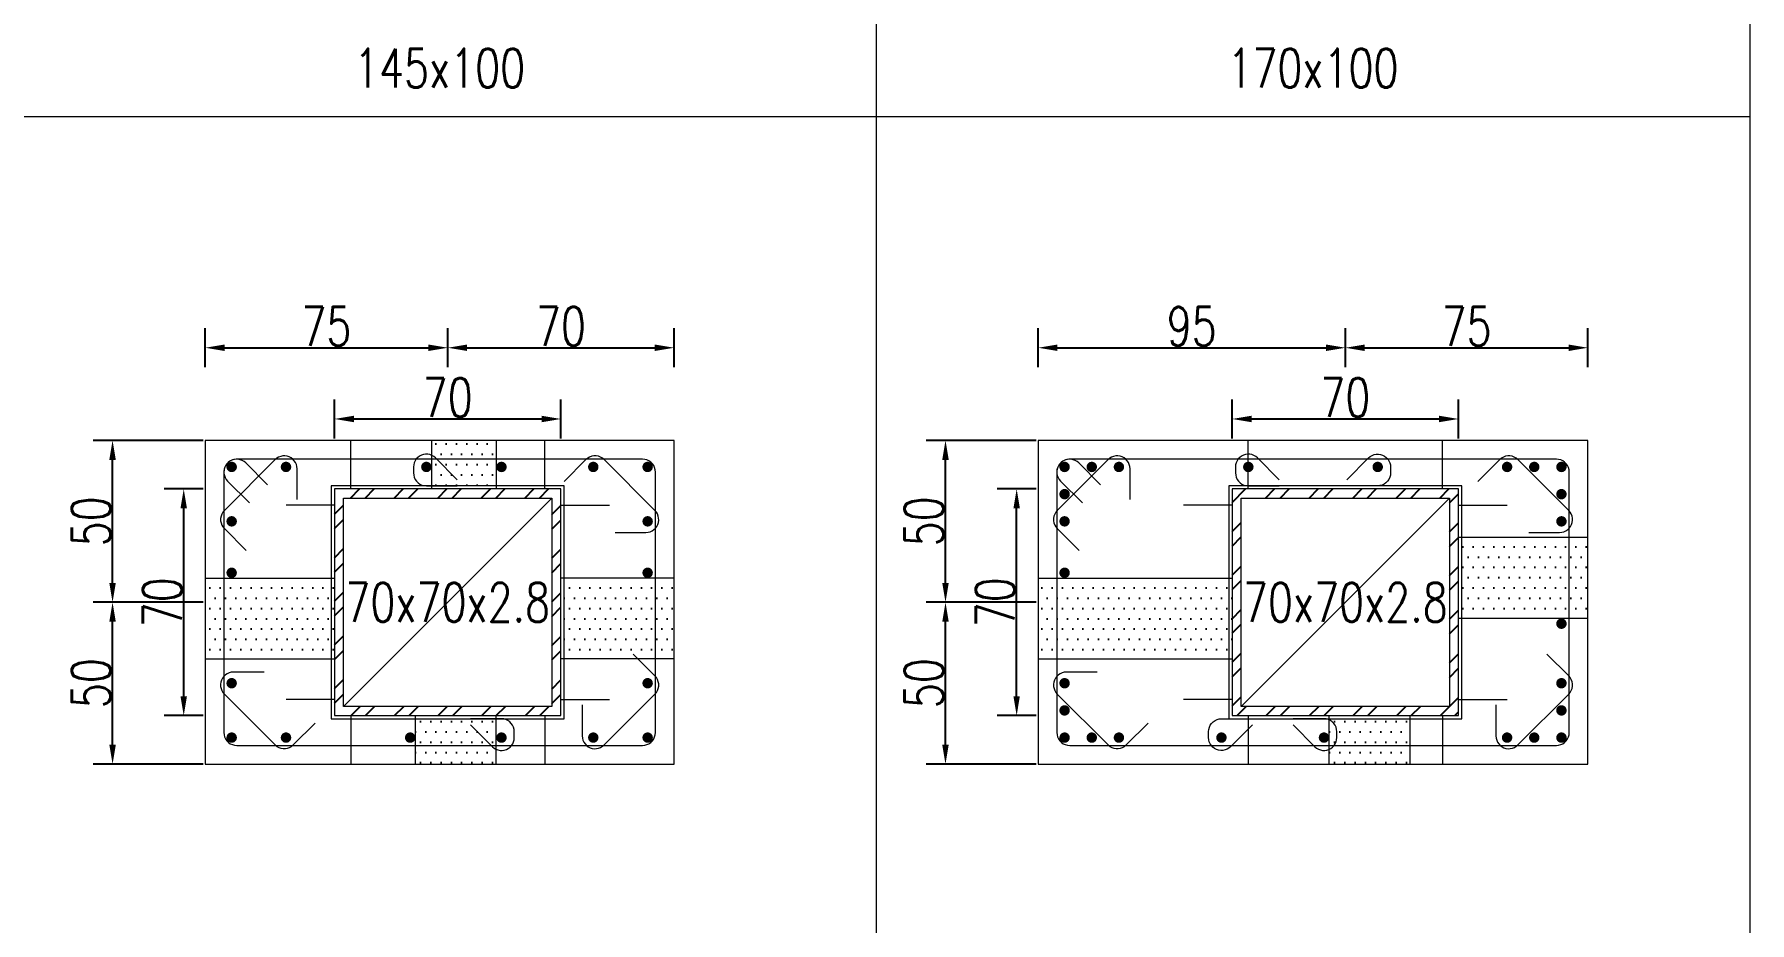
# Model space of a CAD drawing. Header units: millimetres. Extents: x 0 to 3905, y 0 to 8880.
# Drawn here: x 3375 to 3905, y 957 to 1231 of the extents above; entities that cross this region are included whole.
import ezdxf
from ezdxf.enums import TextEntityAlignment as Align

# ---------------------------------------------------------------- set-up
doc = ezdxf.new("R2010")
doc.units = ezdxf.units.MM
doc.layers.get('DEFPOINTS').update_dxf_attribs({"color": 3})
for name, color, linetype in [('Hatch線', 6, 'Continuous'), ('TC-鋼粱', 132, 'Continuous'), ('主筋斷面', 2, 'Continuous'), ('文字-斷面尺寸', 7, 'Continuous'), ('文字-輔助字', 7, 'Continuous'), ('柱斷面線', 4, 'Continuous'), ('標註字', 4, 'Continuous'), ('箍筋線', 1, 'Continuous'), ('網格線', 7, 'Continuous'), ('鋼柱', 11, 'Continuous')]:
    doc.layers.add(name, color=color, linetype=linetype)
doc.styles.add('note', font='txt.shx', dxfattribs={"width": 0.75, "height": 12})
doc.styles.add('txt', font='txt.shx', dxfattribs={"height": 0.2, "bigfont": 'chineset.shx'})
doc.dimstyles.new('RCAD_DIM', dxfattribs={"dimtxt": 12, "dimasz": 6, "dimexe": 6, "dimexo": 0.625, "dimtad": 1, "dimdec": 0, "dimdsep": 46, "dimtxsty": 'note', "dimcen": 2.5, "dimclrd": 256, "dimclre": 256, "dimclrt": 256, "dimadec": 0, "dimazin": 0, "dimtfac": 1, "dimtmove": 0, "dimatfit": 3, "dimfxl": 0, "dimtolj": 1, "dimarcsym": 0})

# ---------------------------------------------------------------- blocks, each defined once
blk = doc.blocks.new('*D1878')
at = {"layer": 'DEFPOINTS', "color": 0}
for p in [(3537.5, 1112.62), (3467.5, 1106), (3537.5, 1106)]:
    blk.add_point(p, dxfattribs=at)
at = {"layer": '標註字', "lineweight": -2}
for p, q in [((3467.5, 1106.62), (3467.5, 1118.62)), ((3537.5, 1106.62), (3537.5, 1118.62)), ((3473.5, 1112.62), (3531.5, 1112.62))]:
    blk.add_line(p, q, dxfattribs=at)
at = {"layer": '標註字'}
for points in [[(3473.5, 1113.62), (3473.5, 1111.62), (3467.5, 1112.62)], [(3531.5, 1111.62), (3531.5, 1113.62), (3537.5, 1112.62)]]:
    blk.add_solid(points, dxfattribs=at)
at = {"layer": '標註字', "insert": (3502.5, 1119.25), "char_height": 12, "attachment_point": 5, "style": 'note'}
blk.add_mtext('\\A1;70', dxfattribs=at)
blk = doc.blocks.new('*D1879')
at = {"layer": 'DEFPOINTS', "color": 0}
for p in [(3420.88, 1091), (3427.5, 1091), (3427.5, 1021)]:
    blk.add_point(p, dxfattribs=at)
at = {"layer": '標註字', "lineweight": -2}
for p, q in [((3426.88, 1091), (3414.88, 1091)), ((3420.88, 1027), (3420.88, 1085)), ((3426.88, 1021), (3414.88, 1021))]:
    blk.add_line(p, q, dxfattribs=at)
at = {"layer": '標註字'}
for points in [[(3421.88, 1085), (3419.88, 1085), (3420.88, 1091)], [(3419.88, 1027), (3421.88, 1027), (3420.88, 1021)]]:
    blk.add_solid(points, dxfattribs=at)
at = {"layer": '標註字', "insert": (3414.25, 1056), "char_height": 12, "attachment_point": 5, "rotation": 90, "style": 'note'}
blk.add_mtext('\\A1;70', dxfattribs=at)
blk = doc.blocks.new('*D1880')
at = {"layer": 'DEFPOINTS', "color": 0}
for p in [(3502.5, 1134.62), (3427.5, 1128), (3502.5, 1128)]:
    blk.add_point(p, dxfattribs=at)
at = {"layer": '標註字', "lineweight": -2}
for p, q in [((3427.5, 1128.62), (3427.5, 1140.62)), ((3502.5, 1128.62), (3502.5, 1140.62)), ((3433.5, 1134.62), (3496.5, 1134.62))]:
    blk.add_line(p, q, dxfattribs=at)
at = {"layer": '標註字'}
for points in [[(3433.5, 1135.62), (3433.5, 1133.62), (3427.5, 1134.62)], [(3496.5, 1133.62), (3496.5, 1135.62), (3502.5, 1134.62)]]:
    blk.add_solid(points, dxfattribs=at)
at = {"layer": '標註字', "insert": (3465, 1141.25), "char_height": 12, "attachment_point": 5, "style": 'note'}
blk.add_mtext('\\A1;75', dxfattribs=at)
blk = doc.blocks.new('*D1881')
at = {"layer": 'DEFPOINTS', "color": 0}
for p in [(3572.5, 1134.62), (3502.5, 1128), (3572.5, 1128)]:
    blk.add_point(p, dxfattribs=at)
at = {"layer": '標註字', "lineweight": -2}
for p, q in [((3502.5, 1128.62), (3502.5, 1140.62)), ((3572.5, 1128.62), (3572.5, 1140.62)), ((3508.5, 1134.62), (3566.5, 1134.62))]:
    blk.add_line(p, q, dxfattribs=at)
at = {"layer": '標註字'}
for points in [[(3508.5, 1135.62), (3508.5, 1133.62), (3502.5, 1134.62)], [(3566.5, 1133.62), (3566.5, 1135.62), (3572.5, 1134.62)]]:
    blk.add_solid(points, dxfattribs=at)
at = {"layer": '標註字', "insert": (3537.5, 1141.25), "char_height": 12, "attachment_point": 5, "style": 'note'}
blk.add_mtext('\\A1;70', dxfattribs=at)
blk = doc.blocks.new('*D1882')
at = {"layer": 'DEFPOINTS', "color": 0}
for p in [(3398.88, 1056), (3427.5, 1056), (3427.5, 1006)]:
    blk.add_point(p, dxfattribs=at)
at = {"layer": '標註字', "lineweight": -2}
for p, q in [((3426.88, 1056), (3392.88, 1056)), ((3398.88, 1012), (3398.88, 1050)), ((3426.88, 1006), (3392.88, 1006))]:
    blk.add_line(p, q, dxfattribs=at)
at = {"layer": '標註字'}
for points in [[(3399.88, 1050), (3397.88, 1050), (3398.88, 1056)], [(3397.88, 1012), (3399.88, 1012), (3398.88, 1006)]]:
    blk.add_solid(points, dxfattribs=at)
at = {"layer": '標註字', "insert": (3392.25, 1031), "char_height": 12, "attachment_point": 5, "rotation": 90, "style": 'note'}
blk.add_mtext('\\A1;50', dxfattribs=at)
blk = doc.blocks.new('*D1883')
at = {"layer": 'DEFPOINTS', "color": 0}
for p in [(3398.88, 1106), (3427.5, 1106), (3427.5, 1056)]:
    blk.add_point(p, dxfattribs=at)
at = {"layer": '標註字', "lineweight": -2}
for p, q in [((3426.88, 1106), (3392.88, 1106)), ((3398.88, 1062), (3398.88, 1100)), ((3426.88, 1056), (3392.88, 1056))]:
    blk.add_line(p, q, dxfattribs=at)
at = {"layer": '標註字'}
for points in [[(3399.88, 1100), (3397.88, 1100), (3398.88, 1106)], [(3397.88, 1062), (3399.88, 1062), (3398.88, 1056)]]:
    blk.add_solid(points, dxfattribs=at)
at = {"layer": '標註字', "insert": (3392.25, 1081), "char_height": 12, "attachment_point": 5, "rotation": 90, "style": 'note'}
blk.add_mtext('\\A1;50', dxfattribs=at)
blk = doc.blocks.new('Circle_Filled')
at = {"const_width": 0.5}
blk.add_lwpolyline([(-0.25, 0, 1), (0.25, 0, 1)], format="xyb", close=True, dxfattribs=at)
blk = doc.blocks.new('*D2010')
at = {"layer": 'DEFPOINTS', "color": 0}
for p in [(3815, 1112.62), (3745, 1106), (3815, 1106)]:
    blk.add_point(p, dxfattribs=at)
at = {"layer": '標註字', "lineweight": -2}
for p, q in [((3745, 1106.62), (3745, 1118.62)), ((3815, 1106.62), (3815, 1118.62)), ((3751, 1112.62), (3809, 1112.62))]:
    blk.add_line(p, q, dxfattribs=at)
at = {"layer": '標註字'}
for points in [[(3751, 1113.62), (3751, 1111.62), (3745, 1112.62)], [(3809, 1111.62), (3809, 1113.62), (3815, 1112.62)]]:
    blk.add_solid(points, dxfattribs=at)
at = {"layer": '標註字', "insert": (3780, 1119.25), "char_height": 12, "attachment_point": 5, "style": 'note'}
blk.add_mtext('\\A1;70', dxfattribs=at)
blk = doc.blocks.new('*D2011')
at = {"layer": 'DEFPOINTS', "color": 0}
for p in [(3678.38, 1091), (3685, 1091), (3685, 1021)]:
    blk.add_point(p, dxfattribs=at)
at = {"layer": '標註字', "lineweight": -2}
for p, q in [((3684.38, 1091), (3672.38, 1091)), ((3678.38, 1027), (3678.38, 1085)), ((3684.38, 1021), (3672.38, 1021))]:
    blk.add_line(p, q, dxfattribs=at)
at = {"layer": '標註字'}
for points in [[(3679.38, 1085), (3677.38, 1085), (3678.38, 1091)], [(3677.38, 1027), (3679.38, 1027), (3678.38, 1021)]]:
    blk.add_solid(points, dxfattribs=at)
at = {"layer": '標註字', "insert": (3671.75, 1056), "char_height": 12, "attachment_point": 5, "rotation": 90, "style": 'note'}
blk.add_mtext('\\A1;70', dxfattribs=at)
blk = doc.blocks.new('*D2012')
at = {"layer": 'DEFPOINTS', "color": 0}
for p in [(3780, 1134.62), (3685, 1128), (3780, 1128)]:
    blk.add_point(p, dxfattribs=at)
at = {"layer": '標註字', "lineweight": -2}
for p, q in [((3685, 1128.62), (3685, 1140.62)), ((3780, 1128.62), (3780, 1140.62)), ((3691, 1134.62), (3774, 1134.62))]:
    blk.add_line(p, q, dxfattribs=at)
at = {"layer": '標註字'}
for points in [[(3691, 1135.62), (3691, 1133.62), (3685, 1134.62)], [(3774, 1133.62), (3774, 1135.62), (3780, 1134.62)]]:
    blk.add_solid(points, dxfattribs=at)
at = {"layer": '標註字', "insert": (3732.5, 1141.25), "char_height": 12, "attachment_point": 5, "style": 'note'}
blk.add_mtext('\\A1;95', dxfattribs=at)
blk = doc.blocks.new('*D2013')
at = {"layer": 'DEFPOINTS', "color": 0}
for p in [(3855, 1134.62), (3780, 1128), (3855, 1128)]:
    blk.add_point(p, dxfattribs=at)
at = {"layer": '標註字', "lineweight": -2}
for p, q in [((3780, 1128.62), (3780, 1140.62)), ((3855, 1128.62), (3855, 1140.62)), ((3786, 1134.62), (3849, 1134.62))]:
    blk.add_line(p, q, dxfattribs=at)
at = {"layer": '標註字'}
for points in [[(3786, 1135.62), (3786, 1133.62), (3780, 1134.62)], [(3849, 1133.62), (3849, 1135.62), (3855, 1134.62)]]:
    blk.add_solid(points, dxfattribs=at)
at = {"layer": '標註字', "insert": (3817.5, 1141.25), "char_height": 12, "attachment_point": 5, "style": 'note'}
blk.add_mtext('\\A1;75', dxfattribs=at)
blk = doc.blocks.new('*D2014')
at = {"layer": 'DEFPOINTS', "color": 0}
for p in [(3656.38, 1056), (3685, 1056), (3685, 1006)]:
    blk.add_point(p, dxfattribs=at)
at = {"layer": '標註字', "lineweight": -2}
for p, q in [((3684.38, 1056), (3650.38, 1056)), ((3656.38, 1012), (3656.38, 1050)), ((3684.38, 1006), (3650.38, 1006))]:
    blk.add_line(p, q, dxfattribs=at)
at = {"layer": '標註字'}
for points in [[(3657.38, 1050), (3655.38, 1050), (3656.38, 1056)], [(3655.38, 1012), (3657.38, 1012), (3656.38, 1006)]]:
    blk.add_solid(points, dxfattribs=at)
at = {"layer": '標註字', "insert": (3649.75, 1031), "char_height": 12, "attachment_point": 5, "rotation": 90, "style": 'note'}
blk.add_mtext('\\A1;50', dxfattribs=at)
blk = doc.blocks.new('*D2015')
at = {"layer": 'DEFPOINTS', "color": 0}
for p in [(3656.38, 1106), (3685, 1106), (3685, 1056)]:
    blk.add_point(p, dxfattribs=at)
at = {"layer": '標註字', "lineweight": -2}
for p, q in [((3684.38, 1106), (3650.38, 1106)), ((3656.38, 1062), (3656.38, 1100)), ((3684.38, 1056), (3650.38, 1056))]:
    blk.add_line(p, q, dxfattribs=at)
at = {"layer": '標註字'}
for points in [[(3657.38, 1100), (3655.38, 1100), (3656.38, 1106)], [(3655.38, 1062), (3657.38, 1062), (3656.38, 1056)]]:
    blk.add_solid(points, dxfattribs=at)
at = {"layer": '標註字', "insert": (3649.75, 1081), "char_height": 12, "attachment_point": 5, "rotation": 90, "style": 'note'}
blk.add_mtext('\\A1;50', dxfattribs=at)

msp = doc.modelspace()

# ---------------------------------------------------------------- hatches: boundary and pattern name
at = {"layer": 'Hatch線'}
h = msp.add_hatch(dxfattribs=at)
h.set_pattern_fill('ANSI32', color=256, style=0)
h.paths.add_polyline_path([(3467.5, 1021), (3537.5, 1021), (3537.5, 1091), (3467.5, 1091)], flags=17)
h.paths.add_polyline_path([(3470.3, 1023.8), (3470.3, 1088.2), (3534.7, 1088.2), (3534.7, 1023.8)])
h = msp.add_hatch(dxfattribs=at)
h.set_pattern_fill('ANSI32', color=256, style=0)
h.paths.add_polyline_path([(3745, 1021), (3815, 1021), (3815, 1091), (3745, 1091)], flags=17)
h.paths.add_polyline_path([(3747.8, 1023.8), (3747.8, 1088.2), (3812.2, 1088.2), (3812.2, 1023.8)])
at = {"layer": 'TC-鋼粱'}
h = msp.add_hatch(dxfattribs=at)
h.set_pattern_fill('DOTS', color=256, scale=2, style=0)
h.paths.add_polyline_path([(3517.5, 1106), (3497.5, 1106), (3497.5, 1091), (3517.5, 1091)], flags=17)
h = msp.add_hatch(dxfattribs=at)
h.set_pattern_fill('DOTS', color=256, scale=2, style=0)
h.paths.add_polyline_path([(3855, 1051), (3855, 1076), (3815, 1076), (3815, 1051)], flags=17)
h = msp.add_hatch(dxfattribs=at)
h.set_pattern_fill('DOTS', color=256, scale=2, style=0)
h.paths.add_polyline_path([(3427.5, 1063.5), (3427.5, 1038.5), (3467.5, 1038.5), (3467.5, 1063.5)], flags=17)
h = msp.add_hatch(dxfattribs=at)
h.set_pattern_fill('DOTS', color=256, scale=2, style=0)
h.paths.add_polyline_path([(3572.5, 1038.5), (3572.5, 1063.5), (3537.5, 1063.5), (3537.5, 1038.5)], flags=17)
h = msp.add_hatch(dxfattribs=at)
h.set_pattern_fill('DOTS', color=256, scale=2, style=0)
h.paths.add_polyline_path([(3685, 1063.5), (3685, 1038.5), (3745, 1038.5), (3745, 1063.5)], flags=17)
h = msp.add_hatch(dxfattribs=at)
h.set_pattern_fill('DOTS', color=256, scale=2, style=0)
h.paths.add_polyline_path([(3492.5, 1006), (3517.5, 1006), (3517.5, 1021), (3492.5, 1021)], flags=17)
h = msp.add_hatch(dxfattribs=at)
h.set_pattern_fill('DOTS', color=256, scale=2, style=0)
h.paths.add_polyline_path([(3775, 1006), (3800, 1006), (3800, 1021), (3775, 1021)], flags=17)

# ---------------------------------------------------------------- linework, layer by layer
at = {"layer": 'DEFPOINTS', "lineweight": 5}
for points in [[(3472.5, 1091), (3472.5, 1106)], [(3532.5, 1091), (3532.5, 1106)], [(3750, 1091), (3750, 1106)], [(3810, 1091), (3810, 1106)], [(3467.5, 1020), (3538.5, 1020), (3538.5, 1092), (3466.5, 1092), (3466.5, 1020), (3467.5, 1020)], [(3470.3, 1023.8), (3534.7, 1088.2)], [(3745, 1020), (3816, 1020), (3816, 1092), (3744, 1092), (3744, 1020), (3745, 1020)], [(3747.8, 1023.8), (3812.2, 1088.2)], [(3467.5, 1086), (3452.5, 1086)], [(3537.5, 1086), (3552.5, 1086)], [(3745, 1086), (3730, 1086)], [(3815, 1086), (3830, 1086)], [(3467.5, 1026), (3452.5, 1026)], [(3537.5, 1026), (3552.5, 1026)], [(3745, 1026), (3730, 1026)], [(3815, 1026), (3830, 1026)], [(3472.5, 1021), (3472.5, 1006)], [(3532.5, 1021), (3532.5, 1006)], [(3750, 1021), (3750, 1006)], [(3810, 1021), (3810, 1006)]]:
    msp.add_lwpolyline(points, dxfattribs=at)
at = {"layer": 'TC-鋼粱', "lineweight": 5}
for points in [[(3497.5, 1106), (3497.5, 1091)], [(3517.5, 1106), (3517.5, 1091)], [(3855, 1076), (3815, 1076)], [(3427.5, 1063.5), (3467.5, 1063.5)], [(3572.5, 1063.5), (3537.5, 1063.5)], [(3685, 1063.5), (3745, 1063.5)], [(3855, 1051), (3815, 1051)], [(3427.5, 1038.5), (3467.5, 1038.5)], [(3572.5, 1038.5), (3537.5, 1038.5)], [(3685, 1038.5), (3745, 1038.5)], [(3492.5, 1006), (3492.5, 1021)], [(3517.5, 1006), (3517.5, 1021)], [(3775, 1006), (3775, 1021)], [(3800, 1006), (3800, 1021)]]:
    msp.add_lwpolyline(points, dxfattribs=at)
at = {"layer": '柱斷面線', "lineweight": 5}
for points in [[(3427.5, 1006), (3572.5, 1006), (3572.5, 1106), (3427.5, 1106), (3427.5, 1006)], [(3685, 1006), (3855, 1006), (3855, 1106), (3685, 1106), (3685, 1006)]]:
    msp.add_lwpolyline(points, dxfattribs=at)
at = {"layer": '箍筋線', "lineweight": 5}
for points in [[(3455.93, 1087.71), (3455.93, 1097.25), (3455.87, 1097.92), (3455.7, 1098.56), (3455.43, 1099.17), (3455.06, 1099.73), (3454.6, 1100.22), (3454.07, 1100.62), (3453.47, 1100.92), (3452.84, 1101.13), (3452.17, 1101.22), (3451.51, 1101.2), (3450.85, 1101.07), (3450.23, 1100.83), (3449.65, 1100.49), (3449.14, 1100.06), (3433.44, 1084.36), (3432.99, 1083.83), (3432.65, 1083.23), (3432.41, 1082.58), (3432.29, 1081.89), (3432.29, 1081.2), (3432.41, 1080.52), (3432.65, 1079.87), (3432.99, 1079.27), (3433.44, 1078.74), (3440.18, 1071.99)], [(3446.83, 1092.29), (3440.08, 1099.04), (3439.57, 1099.47), (3438.99, 1099.81), (3438.37, 1100.05), (3437.72, 1100.18), (3437.05, 1100.2), (3436.39, 1100.11), (3435.75, 1099.9), (3435.16, 1099.6), (3434.62, 1099.19), (3434.16, 1098.71), (3433.79, 1098.15), (3433.52, 1097.54), (3433.35, 1096.9), (3433.29, 1096.23), (3433.29, 1015.77), (3433.36, 1015.08), (3433.53, 1014.41), (3433.83, 1013.78), (3434.22, 1013.21), (3434.71, 1012.72), (3435.28, 1012.33), (3435.91, 1012.03), (3436.58, 1011.86), (3437.27, 1011.79), (3562.73, 1011.79), (3563.42, 1011.86), (3564.09, 1012.03), (3564.72, 1012.33), (3565.29, 1012.72), (3565.78, 1013.21), (3566.17, 1013.78), (3566.47, 1014.41), (3566.64, 1015.08), (3566.71, 1015.77), (3566.71, 1096.23), (3566.64, 1096.92), (3566.47, 1097.59), (3566.17, 1098.22), (3565.78, 1098.79), (3565.29, 1099.28), (3564.72, 1099.67), (3564.09, 1099.97), (3563.42, 1100.14), (3562.73, 1100.21), (3437.27, 1100.21), (3436.6, 1100.15), (3435.96, 1099.98), (3435.35, 1099.71), (3434.79, 1099.34), (3434.31, 1098.88), (3433.9, 1098.34), (3433.6, 1097.75), (3433.39, 1097.11), (3433.3, 1096.45), (3433.32, 1095.78), (3433.45, 1095.13), (3433.69, 1094.51), (3434.03, 1093.93), (3434.46, 1093.42), (3441.21, 1086.67)], [(3505.45, 1093.86), (3498.7, 1100.61), (3498.19, 1101.04), (3497.62, 1101.38), (3496.99, 1101.62), (3496.34, 1101.75), (3495.67, 1101.77), (3495.01, 1101.68), (3494.37, 1101.47), (3493.78, 1101.17), (3493.24, 1100.77), (3492.78, 1100.28), (3492.41, 1099.72), (3492.14, 1099.11), (3491.97, 1098.47), (3491.92, 1097.8), (3491.92, 1095.96), (3491.98, 1095.27), (3492.15, 1094.6), (3492.45, 1093.97), (3492.84, 1093.4), (3493.33, 1092.91), (3493.9, 1092.51), (3494.53, 1092.22), (3495.2, 1092.04), (3495.89, 1091.98), (3505.43, 1091.98)], [(3554.21, 1077.57), (3563.75, 1077.57), (3564.42, 1077.63), (3565.06, 1077.8), (3565.67, 1078.07), (3566.23, 1078.44), (3566.72, 1078.9), (3567.12, 1079.43), (3567.42, 1080.03), (3567.63, 1080.66), (3567.72, 1081.33), (3567.7, 1081.99), (3567.57, 1082.65), (3567.33, 1083.27), (3566.99, 1083.85), (3566.56, 1084.36), (3550.86, 1100.06), (3550.33, 1100.51), (3549.73, 1100.85), (3549.08, 1101.09), (3548.39, 1101.21), (3547.7, 1101.21), (3547.02, 1101.09), (3546.37, 1100.85), (3545.77, 1100.51), (3545.24, 1100.06), (3538.49, 1093.32)], [(3713.43, 1087.71), (3713.43, 1097.25), (3713.37, 1097.92), (3713.2, 1098.56), (3712.93, 1099.17), (3712.56, 1099.73), (3712.1, 1100.22), (3711.57, 1100.62), (3710.97, 1100.92), (3710.34, 1101.13), (3709.67, 1101.22), (3709.01, 1101.2), (3708.35, 1101.07), (3707.73, 1100.83), (3707.15, 1100.49), (3706.64, 1100.06), (3690.94, 1084.36), (3690.49, 1083.83), (3690.15, 1083.23), (3689.91, 1082.58), (3689.79, 1081.89), (3689.79, 1081.2), (3689.91, 1080.52), (3690.15, 1079.87), (3690.49, 1079.27), (3690.94, 1078.74), (3697.68, 1071.99)], [(3704.33, 1092.29), (3697.58, 1099.04), (3697.07, 1099.47), (3696.49, 1099.81), (3695.87, 1100.05), (3695.22, 1100.18), (3694.55, 1100.2), (3693.89, 1100.11), (3693.25, 1099.9), (3692.66, 1099.6), (3692.12, 1099.19), (3691.66, 1098.71), (3691.29, 1098.15), (3691.02, 1097.54), (3690.85, 1096.9), (3690.79, 1096.23), (3690.79, 1015.77), (3690.86, 1015.08), (3691.03, 1014.41), (3691.33, 1013.78), (3691.72, 1013.21), (3692.21, 1012.72), (3692.78, 1012.33), (3693.41, 1012.03), (3694.08, 1011.86), (3694.77, 1011.79), (3845.23, 1011.79), (3845.92, 1011.86), (3846.59, 1012.03), (3847.22, 1012.33), (3847.79, 1012.72), (3848.28, 1013.21), (3848.67, 1013.78), (3848.97, 1014.41), (3849.14, 1015.08), (3849.21, 1015.77), (3849.21, 1096.23), (3849.14, 1096.92), (3848.97, 1097.59), (3848.67, 1098.22), (3848.28, 1098.79), (3847.79, 1099.28), (3847.22, 1099.67), (3846.59, 1099.97), (3845.92, 1100.14), (3845.23, 1100.21), (3694.77, 1100.21), (3694.1, 1100.15), (3693.46, 1099.98), (3692.85, 1099.71), (3692.29, 1099.34), (3691.81, 1098.88), (3691.4, 1098.34), (3691.1, 1097.75), (3690.89, 1097.11), (3690.8, 1096.45), (3690.82, 1095.78), (3690.95, 1095.13), (3691.19, 1094.51), (3691.53, 1093.93), (3691.96, 1093.42), (3698.71, 1086.67)], [(3759.56, 1093.86), (3752.81, 1100.61), (3752.3, 1101.04), (3751.73, 1101.38), (3751.1, 1101.62), (3750.45, 1101.75), (3749.78, 1101.77), (3749.12, 1101.68), (3748.48, 1101.47), (3747.89, 1101.17), (3747.35, 1100.77), (3746.89, 1100.28), (3746.52, 1099.72), (3746.25, 1099.11), (3746.08, 1098.47), (3746.03, 1097.8), (3746.03, 1095.96), (3746.09, 1095.27), (3746.26, 1094.6), (3746.56, 1093.97), (3746.95, 1093.4), (3747.44, 1092.91), (3748.01, 1092.51), (3748.64, 1092.22), (3749.31, 1092.04), (3750, 1091.98), (3759.54, 1091.98)], [(3780.44, 1093.86), (3787.19, 1100.61), (3787.7, 1101.04), (3788.27, 1101.38), (3788.9, 1101.62), (3789.55, 1101.75), (3790.22, 1101.77), (3790.88, 1101.68), (3791.52, 1101.47), (3792.11, 1101.17), (3792.65, 1100.77), (3793.11, 1100.28), (3793.48, 1099.72), (3793.75, 1099.11), (3793.92, 1098.47), (3793.97, 1097.8), (3793.97, 1095.96), (3793.91, 1095.27), (3793.74, 1094.6), (3793.44, 1093.97), (3793.05, 1093.4), (3792.56, 1092.91), (3791.99, 1092.51), (3791.36, 1092.22), (3790.69, 1092.04), (3790, 1091.98), (3780.46, 1091.98)], [(3836.71, 1077.57), (3846.25, 1077.57), (3846.92, 1077.63), (3847.56, 1077.8), (3848.17, 1078.07), (3848.73, 1078.44), (3849.22, 1078.9), (3849.62, 1079.43), (3849.92, 1080.03), (3850.13, 1080.66), (3850.22, 1081.33), (3850.2, 1081.99), (3850.07, 1082.65), (3849.83, 1083.27), (3849.49, 1083.85), (3849.06, 1084.36), (3833.36, 1100.06), (3832.83, 1100.51), (3832.23, 1100.85), (3831.58, 1101.09), (3830.89, 1101.21), (3830.2, 1101.21), (3829.52, 1101.09), (3828.87, 1100.85), (3828.27, 1100.51), (3827.74, 1100.06), (3820.99, 1093.32)], [(3544.07, 1024.29), (3544.07, 1014.75), (3544.13, 1014.08), (3544.3, 1013.44), (3544.57, 1012.83), (3544.94, 1012.27), (3545.4, 1011.78), (3545.93, 1011.38), (3546.53, 1011.08), (3547.16, 1010.87), (3547.83, 1010.78), (3548.49, 1010.8), (3549.15, 1010.93), (3549.77, 1011.17), (3550.35, 1011.51), (3550.86, 1011.94), (3566.56, 1027.64), (3567.01, 1028.17), (3567.35, 1028.77), (3567.59, 1029.42), (3567.71, 1030.11), (3567.71, 1030.8), (3567.59, 1031.48), (3567.35, 1032.13), (3567.01, 1032.73), (3566.56, 1033.26), (3559.82, 1040.01)], [(3826.57, 1024.29), (3826.57, 1014.75), (3826.63, 1014.08), (3826.8, 1013.44), (3827.07, 1012.83), (3827.44, 1012.27), (3827.9, 1011.78), (3828.43, 1011.38), (3829.03, 1011.08), (3829.66, 1010.87), (3830.33, 1010.78), (3830.99, 1010.8), (3831.65, 1010.93), (3832.27, 1011.17), (3832.85, 1011.51), (3833.36, 1011.94), (3849.06, 1027.64), (3849.51, 1028.17), (3849.85, 1028.77), (3850.09, 1029.42), (3850.21, 1030.11), (3850.21, 1030.8), (3850.09, 1031.48), (3849.85, 1032.13), (3849.51, 1032.73), (3849.06, 1033.26), (3842.32, 1040.01)], [(3445.79, 1034.43), (3436.25, 1034.43), (3435.58, 1034.37), (3434.94, 1034.2), (3434.33, 1033.93), (3433.77, 1033.56), (3433.28, 1033.1), (3432.88, 1032.57), (3432.58, 1031.97), (3432.37, 1031.34), (3432.28, 1030.67), (3432.3, 1030.01), (3432.43, 1029.35), (3432.67, 1028.73), (3433.01, 1028.15), (3433.44, 1027.64), (3449.14, 1011.94), (3449.67, 1011.49), (3450.27, 1011.15), (3450.92, 1010.91), (3451.61, 1010.79), (3452.3, 1010.79), (3452.98, 1010.91), (3453.63, 1011.15), (3454.23, 1011.49), (3454.76, 1011.94), (3461.51, 1018.68)], [(3703.29, 1034.43), (3693.75, 1034.43), (3693.08, 1034.37), (3692.44, 1034.2), (3691.83, 1033.93), (3691.27, 1033.56), (3690.78, 1033.1), (3690.38, 1032.57), (3690.08, 1031.97), (3689.87, 1031.34), (3689.78, 1030.67), (3689.8, 1030.01), (3689.93, 1029.35), (3690.17, 1028.73), (3690.51, 1028.15), (3690.94, 1027.64), (3706.64, 1011.94), (3707.17, 1011.49), (3707.77, 1011.15), (3708.42, 1010.91), (3709.11, 1010.79), (3709.8, 1010.79), (3710.48, 1010.91), (3711.13, 1011.15), (3711.73, 1011.49), (3712.26, 1011.94), (3719.01, 1018.68)], [(3509.55, 1018.14), (3516.3, 1011.39), (3516.81, 1010.96), (3517.38, 1010.62), (3518.01, 1010.38), (3518.66, 1010.25), (3519.33, 1010.23), (3519.99, 1010.32), (3520.63, 1010.53), (3521.22, 1010.83), (3521.76, 1011.23), (3522.22, 1011.72), (3522.59, 1012.28), (3522.86, 1012.89), (3523.03, 1013.53), (3523.08, 1014.2), (3523.08, 1016.04), (3523.02, 1016.73), (3522.85, 1017.4), (3522.55, 1018.03), (3522.15, 1018.6), (3521.67, 1019.09), (3521.1, 1019.49), (3520.47, 1019.78), (3519.8, 1019.96), (3519.11, 1020.02), (3509.57, 1020.02)], [(3751.25, 1018.14), (3744.51, 1011.39), (3744, 1010.96), (3743.42, 1010.62), (3742.8, 1010.38), (3742.14, 1010.25), (3741.47, 1010.23), (3740.81, 1010.32), (3740.17, 1010.53), (3739.58, 1010.83), (3739.05, 1011.23), (3738.59, 1011.72), (3738.22, 1012.28), (3737.94, 1012.89), (3737.78, 1013.53), (3737.72, 1014.2), (3737.72, 1016.04), (3737.78, 1016.73), (3737.96, 1017.4), (3738.25, 1018.03), (3738.65, 1018.6), (3739.14, 1019.09), (3739.71, 1019.49), (3740.34, 1019.78), (3741, 1019.96), (3741.69, 1020.02), (3751.23, 1020.02)], [(3763.83, 1018.14), (3770.58, 1011.39), (3771.09, 1010.96), (3771.66, 1010.62), (3772.29, 1010.38), (3772.94, 1010.25), (3773.61, 1010.23), (3774.27, 1010.32), (3774.91, 1010.53), (3775.5, 1010.83), (3776.04, 1011.23), (3776.5, 1011.72), (3776.87, 1012.28), (3777.14, 1012.89), (3777.31, 1013.53), (3777.36, 1014.2), (3777.36, 1016.04), (3777.3, 1016.73), (3777.13, 1017.4), (3776.83, 1018.03), (3776.43, 1018.6), (3775.95, 1019.09), (3775.38, 1019.49), (3774.75, 1019.78), (3774.08, 1019.96), (3773.39, 1020.02), (3763.85, 1020.02)]]:
    msp.add_lwpolyline(points, dxfattribs=at)
at = {"layer": '網格線', "lineweight": 5}
for points in [[(3635, 1236), (3635, 1206)], [(3905, 1236), (3905, 1206)], [(3365, 1206), (3635, 1206)], [(3635, 1206), (3905, 1206)], [(3635, 1206), (3635, 834)], [(3905, 1206), (3905, 834)]]:
    msp.add_lwpolyline(points, dxfattribs=at)
at = {"layer": '鋼柱', "lineweight": 5}
for points in [[(3467.5, 1021), (3537.5, 1021), (3537.5, 1091), (3467.5, 1091), (3467.5, 1021)], [(3470.3, 1023.8), (3470.3, 1088.2), (3534.7, 1088.2), (3534.7, 1023.8), (3470.3, 1023.8)], [(3745, 1021), (3815, 1021), (3815, 1091), (3745, 1091), (3745, 1021)], [(3747.8, 1023.8), (3747.8, 1088.2), (3812.2, 1088.2), (3812.2, 1023.8), (3747.8, 1023.8)]]:
    msp.add_lwpolyline(points, dxfattribs=at)

# ---------------------------------------------------------------- block references
at = {"layer": '主筋斷面', "lineweight": 5, "xscale": 3.220000028610229, "yscale": 3.220000028610229}
for p in [(3435.7, 1097.8), (3452.5, 1097.8), (3495.89, 1097.8), (3519.11, 1097.8), (3547.5, 1097.8), (3564.3, 1097.8), (3693.2, 1097.8), (3701.6, 1097.8), (3710, 1097.8), (3750, 1097.8), (3790, 1097.8), (3830, 1097.8), (3838.4, 1097.8), (3846.8, 1097.8), (3693.2, 1089.4), (3846.8, 1089.4), (3435.7, 1081), (3564.3, 1081), (3693.2, 1081), (3846.8, 1081), (3435.7, 1065.11), (3564.3, 1065.11), (3693.2, 1065.11), (3846.8, 1049.39), (3435.7, 1031), (3564.3, 1031), (3693.2, 1031), (3846.8, 1031), (3693.2, 1022.6), (3846.8, 1022.6), (3435.7, 1014.2), (3452.5, 1014.2), (3490.89, 1014.2), (3519.11, 1014.2), (3547.5, 1014.2), (3564.3, 1014.2), (3693.2, 1014.2), (3701.6, 1014.2), (3710, 1014.2), (3741.69, 1014.2), (3773.39, 1014.2), (3830, 1014.2), (3838.4, 1014.2), (3846.8, 1014.2)]:
    msp.add_blockref('Circle_Filled', p, dxfattribs=at)

# ---------------------------------------------------------------- texts
at = {"layer": '文字-斷面尺寸', "style": 'txt', "width": 0.75}
for s, p in [('145x100', (3500, 1221)), ('170x100', (3770, 1221))]:
    msp.add_text(s, height=12, dxfattribs=at).set_placement(p, align=Align.MIDDLE)
at = {"layer": '文字-輔助字', "style": 'txt', "width": 0.75}
for p in [(3502.5, 1056), (3780, 1056)]:
    msp.add_text('70x70x2.8', height=12, dxfattribs=at).set_placement(p, align=Align.MIDDLE)

# ---------------------------------------------------------------- dimensions: what is measured, and where the dimension line sits
at = {"layer": '標註字'}
for base, p1, p2, picture, middle in [((3502.5, 1134.62), (3427.5, 1128), (3502.5, 1128), '*D1880', (3465, 1141.25)), ((3572.5, 1134.62), (3502.5, 1128), (3572.5, 1128), '*D1881', (3537.5, 1141.25)), ((3780, 1134.62), (3685, 1128), (3780, 1128), '*D2012', (3732.5, 1141.25)), ((3855, 1134.62), (3780, 1128), (3855, 1128), '*D2013', (3817.5, 1141.25)), ((3537.5, 1112.62), (3467.5, 1106), (3537.5, 1106), '*D1878', (3502.5, 1119.25)), ((3815, 1112.62), (3745, 1106), (3815, 1106), '*D2010', (3780, 1119.25))]:
    dim = msp.add_linear_dim(base=base, p1=p1, p2=p2, dimstyle='RCAD_DIM', dxfattribs=at)
    dim.commit()
    dim.dimension.update_dxf_attribs({"geometry": picture, "text_midpoint": middle})
for base, p1, p2, picture, middle in [((3398.88, 1106), (3427.5, 1056), (3427.5, 1106), '*D1883', (3392.25, 1081)), ((3656.38, 1106), (3685, 1056), (3685, 1106), '*D2015', (3649.75, 1081)), ((3420.88, 1091), (3427.5, 1021), (3427.5, 1091), '*D1879', (3414.25, 1056)), ((3678.38, 1091), (3685, 1021), (3685, 1091), '*D2011', (3671.75, 1056)), ((3398.88, 1056), (3427.5, 1006), (3427.5, 1056), '*D1882', (3392.25, 1031)), ((3656.38, 1056), (3685, 1006), (3685, 1056), '*D2014', (3649.75, 1031))]:
    dim = msp.add_linear_dim(base=base, p1=p1, p2=p2, angle=90, dimstyle='RCAD_DIM', dxfattribs=at)
    dim.commit()
    dim.dimension.update_dxf_attribs({"geometry": picture, "text_midpoint": middle})

doc.saveas('drawing.dxf')
